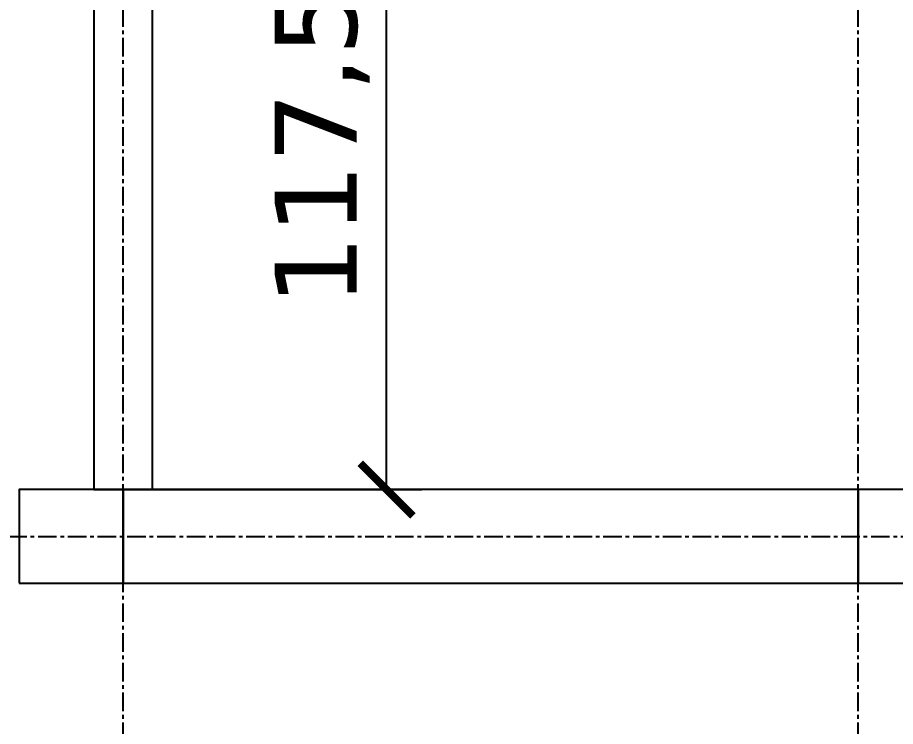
# Model space of a CAD drawing. Header units: centimetres. Extents: x -135 to 5324, y -1304 to 1609.
# Drawn here: x 500 to 649.9, y 226.6 to 347.6 of the extents above; entities that cross this region are included whole.
import ezdxf

# ---------------------------------------------------------------- set-up
doc = ezdxf.new("R2010")
doc.units = ezdxf.units.CM
doc.linetypes.add('CENTER', pattern=[5.08, 3.175, -0.635, 0.635, -0.635])
for name, color, linetype in [('AKS', 4, 'CENTER'), ('DIS_DUVAR_160', 30, 'Continuous'), ('IC_DUVAR_100', 30, 'Continuous'), ('OZEL_PANEL_OLCU_CM', 3, 'Continuous')]:
    doc.layers.add(name, color=color, linetype=linetype)
doc.styles.add('PORTMAN', font='DejaVuSans.ttf')
doc.dimstyles.new('PORTMAN', dxfattribs={"dimtxt": 14, "dimasz": 9, "dimexe": 6, "dimexo": 5, "dimgap": 4, "dimtad": 1, "dimtxsty": 'PORTMAN', "dimblk": 'ARCHTICK', "dimcen": 2.5, "dimazin": 3, "dimtfac": 0.5, "dimtmove": 2, "dimatfit": 3})

# ---------------------------------------------------------------- blocks, each defined once
blk = doc.blocks.new('BOM_D11_1255p0_DIS_K02')
blk.add_lwpolyline([(107.75, 0), (125.5, 0), (125.5, 16), (107.75, 16)], close=True)
blk = doc.blocks.new('BOM_D09_1255p0_DIS_DOLU')
blk.add_lwpolyline([(0, 0), (16, 0), (16, 125.5), (0, 125.5)], close=True)
blk = doc.blocks.new('BOM_I17_1175p0_IC_DOLU')
blk.add_lwpolyline([(0, 0), (10, 0), (10, 117.5), (0, 117.5)], close=True)
blk = doc.blocks.new('_ARCHTICK')
at = {"color": 0, "linetype": 'BYBLOCK', "const_width": 0.15}
blk.add_lwpolyline([(-0.5, -0.5), (0.5, 0.5)], dxfattribs=at)

msp = doc.modelspace()

# ---------------------------------------------------------------- linework, layer by layer
at = {"layer": 'AKS'}
for p, q in [((518, -35), (518, 1312)), ((643.5, -35), (643.5, 1312)), ((-35, 259), (1196.5, 259))]:
    msp.add_line(p, q, dxfattribs=at)

# ---------------------------------------------------------------- block references
at = {"layer": 'DIS_DUVAR_160'}
msp.add_blockref('BOM_D11_1255p0_DIS_K02', (392.5, 251), dxfattribs=at)
at = {"layer": 'DIS_DUVAR_160', "rotation": 270}
for p in [(518, 267), (643.5, 267)]:
    msp.add_blockref('BOM_D09_1255p0_DIS_DOLU', p, dxfattribs=at)
at = {"layer": 'IC_DUVAR_100'}
msp.add_blockref('BOM_I17_1175p0_IC_DOLU', (513, 267), dxfattribs=at)

# ---------------------------------------------------------------- dimensions: what is measured, and where the dimension line sits
at = {"layer": 'OZEL_PANEL_OLCU_CM'}
msp.add_linear_dim(base=(563, 267), p1=(513, 267), p2=(513, 384.5), angle=90, dimstyle='PORTMAN', override={"dimtxt": 14, "dimasz": 9, "dimexe": 6, "dimexo": 5, "dimdec": 2, "dimzin": 8, "dimdsep": 44}, dxfattribs=at).render()

doc.saveas('drawing.dxf')
